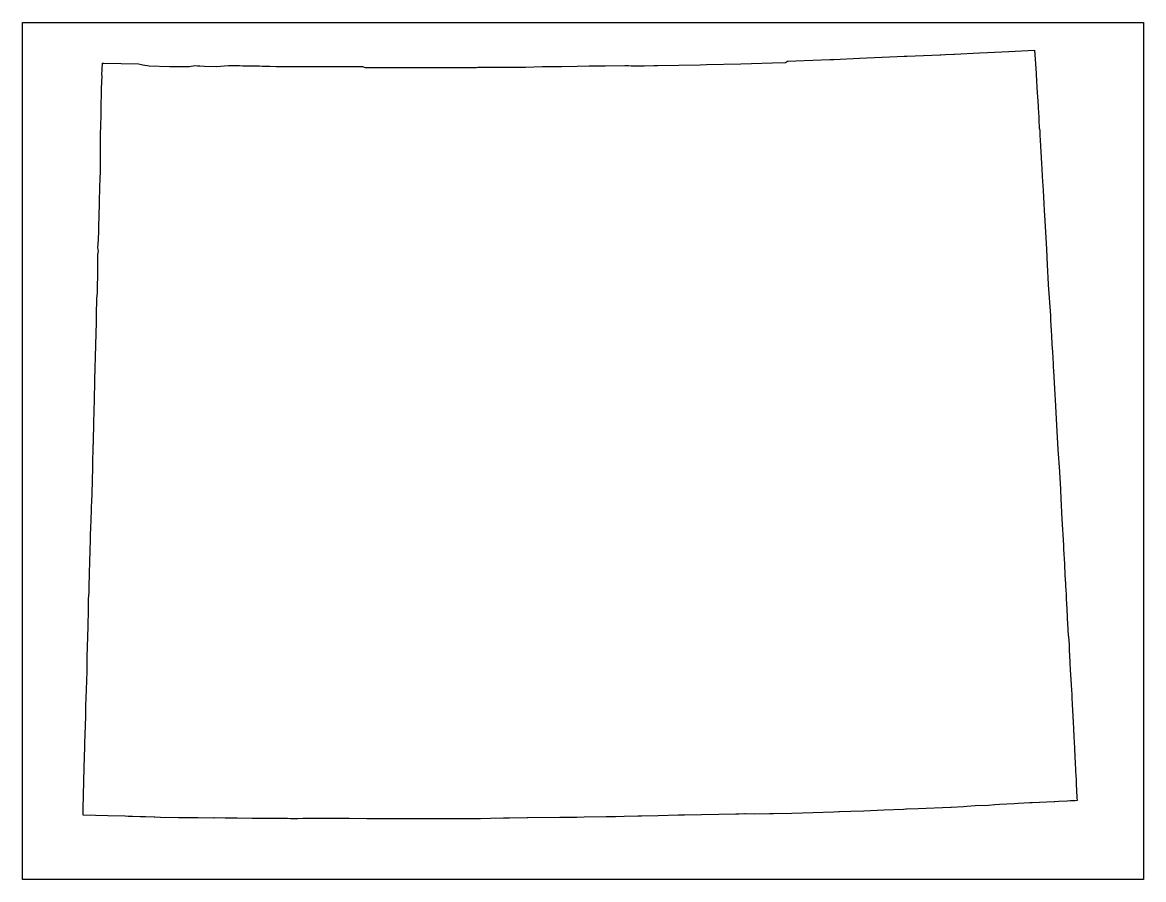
# Model space of a CAD drawing. Extents: x 0.1 to 10.9, y 0.1 to 8.4.
import ezdxf

# ---------------------------------------------------------------- set-up
doc = ezdxf.new("R2010")
doc.units = 0
doc.header["$MEASUREMENT"] = 0
doc.layers.add('STATE', color=7, linetype='CONTINUOUS')

# ---------------------------------------------------------------- blocks, each defined once
blk = doc.blocks.new('BLOCK_2')
at = {"layer": 'STATE'}
blk.add_lwpolyline([(0.093, 0.099), (0.093, 8.373), (10.92, 8.373), (10.92, 0.099), (0.093, 0.099)], dxfattribs=at)
at = {"layer": 'STATE', "color": 2}
blk.add_lwpolyline([(0.85, 7.373), (0.853, 7.48), (0.853, 7.523), (0.857, 7.737), (0.863, 7.857), (0.86, 7.863), (0.867, 7.98), (0.88, 7.98), (1.213, 7.973), (1.243, 7.967), (1.257, 7.963), (1.317, 7.953), (1.513, 7.947), (1.52, 7.947), (1.597, 7.947), (1.707, 7.947), (1.757, 7.957), (1.783, 7.953), (1.807, 7.953), (1.853, 7.95), (1.967, 7.947), (2.083, 7.957), (2.19, 7.957), (2.223, 7.953), (2.23, 7.953), (2.383, 7.953), (2.41, 7.95), (2.483, 7.95), (2.543, 7.947), (2.657, 7.947), (2.77, 7.947), (2.993, 7.947), (3.013, 7.947), (3.02, 7.947), (3.027, 7.947), (3.077, 7.947), (3.163, 7.947), (3.17, 7.947), (3.377, 7.947), (3.403, 7.937), (3.407, 7.937), (3.43, 7.937), (3.437, 7.937), (3.573, 7.937), (3.69, 7.937), (3.917, 7.937), (3.94, 7.937), (3.997, 7.937), (4.053, 7.937), (4.07, 7.937), (4.153, 7.937), (4.447, 7.937), (4.477, 7.937), (4.49, 7.94), (4.5, 7.94), (4.513, 7.94), (4.517, 7.94), (4.603, 7.94), (4.797, 7.943), (4.8, 7.943), (4.91, 7.943), (4.95, 7.943), (5.117, 7.947), (5.3, 7.947), (5.45, 7.95), (5.567, 7.953), (5.63, 7.953), (5.663, 7.953), (5.673, 7.953), (5.7, 7.953), (5.72, 7.953), (5.91, 7.957), (5.92, 7.957), (5.947, 7.957), (5.973, 7.953), (5.987, 7.953), (6.017, 7.953), (6.077, 7.953), (6.097, 7.953), (6.19, 7.957), (6.21, 7.957), (6.22, 7.957), (6.227, 7.957), (6.637, 7.963), (6.7, 7.967), (7.03, 7.973), (7.133, 7.977), (7.337, 7.983), (7.463, 7.987), (7.48, 8), (7.487, 8), (7.563, 8.003), (7.89, 8.017), (7.93, 8.017), (8.177, 8.027), (8.393, 8.037), (8.54, 8.043), (8.607, 8.047), (8.623, 8.047), (8.63, 8.047), (8.633, 8.047), (8.957, 8.06), (8.963, 8.06), (9.007, 8.063), (9.087, 8.067), (9.093, 8.067), (9.337, 8.08), (9.413, 8.083), (9.62, 8.093), (9.867, 8.107), (9.883, 7.883), (9.883, 7.87), (9.893, 7.69), (9.897, 7.657), (9.9, 7.61), (9.903, 7.567), (9.903, 7.557), (9.903, 7.55), (9.907, 7.46), (9.91, 7.43), (9.913, 7.353), (9.917, 7.333), (9.917, 7.283), (9.92, 7.236), (9.933, 7.013), (9.937, 6.96), (9.94, 6.89), (9.94, 6.886), (9.95, 6.75), (9.957, 6.626), (9.96, 6.553), (9.963, 6.513), (9.973, 6.35), (9.983, 6.186), (9.983, 6.183), (9.99, 6.033), (10, 5.846), (10, 5.84), (10.02, 5.543), (10.02, 5.536), (10.02, 5.496), (10.027, 5.396), (10.03, 5.35), (10.033, 5.263), (10.04, 5.193), (10.047, 5.076), (10.047, 5.036), (10.05, 5.023), (10.05, 5.009), (10.063, 4.783), (10.067, 4.729), (10.08, 4.486), (10.093, 4.249), (10.107, 4.039), (10.107, 4.033), (10.117, 3.869), (10.117, 3.849), (10.117, 3.823), (10.12, 3.816), (10.12, 3.779), (10.13, 3.579), (10.147, 3.326), (10.147, 3.289), (10.157, 3.146), (10.157, 3.139), (10.157, 3.126), (10.163, 2.979), (10.167, 2.972), (10.167, 2.919), (10.17, 2.912), (10.17, 2.899), (10.173, 2.846), (10.173, 2.832), (10.173, 2.809), (10.18, 2.712), (10.18, 2.702), (10.18, 2.676), (10.183, 2.669), (10.183, 2.662), (10.183, 2.659), (10.183, 2.652), (10.183, 2.649), (10.183, 2.629), (10.183, 2.622), (10.19, 2.516), (10.19, 2.502), (10.193, 2.462), (10.197, 2.412), (10.2, 2.359), (10.2, 2.332), (10.2, 2.326), (10.2, 2.316), (10.207, 2.199), (10.207, 2.189), (10.21, 2.122), (10.217, 2.029), (10.217, 2.016), (10.22, 1.989), (10.22, 1.972), (10.223, 1.932), (10.227, 1.882), (10.227, 1.859), (10.227, 1.839), (10.227, 1.836), (10.23, 1.806), (10.23, 1.792), (10.24, 1.616), (10.24, 1.599), (10.243, 1.572), (10.247, 1.459), (10.25, 1.442), (10.25, 1.439), (10.25, 1.432), (10.253, 1.362), (10.253, 1.359), (10.26, 1.219), (10.26, 1.212), (10.263, 1.169), (10.263, 1.166), (10.263, 1.142), (10.27, 1.066), (10.27, 1.049), (10.27, 1.022), (10.277, 0.892), (10.277, 0.889), (10.28, 0.862), (10.26, 0.859), (10.233, 0.859), (10.21, 0.859), (10.183, 0.855), (10.103, 0.852), (10.063, 0.849), (10.06, 0.849), (10.057, 0.849), (9.843, 0.839), (9.823, 0.839), (9.71, 0.832), (9.67, 0.829), (9.53, 0.822), (9.483, 0.819), (9.423, 0.815), (9.293, 0.809), (9.213, 0.805), (9.18, 0.802), (9.063, 0.795), (9.057, 0.795), (8.743, 0.782), (8.63, 0.779), (8.627, 0.779), (8.6, 0.775), (8.413, 0.769), (8.22, 0.759), (8.093, 0.755), (7.983, 0.752), (7.977, 0.752), (7.93, 0.749), (7.523, 0.735), (7.347, 0.732), (7.34, 0.732), (7.307, 0.732), (7.167, 0.729), (7.077, 0.732), (7.07, 0.732), (7.013, 0.729), (7.007, 0.729), (7.003, 0.729), (6.983, 0.729), (6.487, 0.719), (6.43, 0.719), (6.233, 0.715), (6.073, 0.712), (6.037, 0.712), (5.903, 0.709), (5.82, 0.705), (5.817, 0.705), (5.813, 0.705), (5.797, 0.705), (5.73, 0.705), (5.517, 0.702), (5.447, 0.699), (5.417, 0.699), (5.377, 0.699), (5.283, 0.699), (4.973, 0.695), (4.967, 0.695), (4.797, 0.692), (4.74, 0.692), (4.613, 0.689), (4.517, 0.685), (4.467, 0.685), (4.45, 0.685), (4.173, 0.685), (4.137, 0.685), (3.993, 0.685), (3.78, 0.685), (3.647, 0.685), (3.42, 0.685), (3.25, 0.689), (3.17, 0.689), (3.143, 0.689), (2.8, 0.689), (2.753, 0.685), (2.743, 0.685), (2.717, 0.685), (2.683, 0.685), (2.653, 0.689), (2.56, 0.689), (2.513, 0.689), (2.51, 0.689), (2.507, 0.689), (2.487, 0.689), (2.333, 0.689), (2.317, 0.689), (2.313, 0.689), (2.167, 0.692), (2.15, 0.692), (2.117, 0.692), (2.113, 0.692), (2.107, 0.692), (2.05, 0.692), (1.95, 0.695), (1.943, 0.692), (1.79, 0.695), (1.77, 0.695), (1.73, 0.695), (1.6, 0.695), (1.427, 0.699), (1.373, 0.702), (1.367, 0.702), (1.283, 0.705), (1.23, 0.705), (1.157, 0.709), (1.133, 0.709), (1.12, 0.709), (1.113, 0.709), (1.087, 0.712), (0.917, 0.715), (0.68, 0.722), (0.68, 0.782), (0.69, 1.176), (0.69, 1.182), (0.697, 1.379), (0.697, 1.412), (0.707, 1.672), (0.707, 1.716), (0.707, 1.729), (0.707, 1.736), (0.707, 1.752), (0.707, 1.776), (0.713, 1.929), (0.717, 2.112), (0.717, 2.119), (0.717, 2.136), (0.717, 2.139), (0.72, 2.249), (0.727, 2.542), (0.73, 2.702), (0.733, 2.759), (0.733, 2.796), (0.733, 2.809), (0.737, 2.869), (0.737, 2.892), (0.737, 2.926), (0.74, 3.049), (0.743, 3.172), (0.747, 3.266), (0.75, 3.389), (0.75, 3.446), (0.75, 3.453), (0.753, 3.469), (0.757, 3.596), (0.76, 3.643), (0.76, 3.716), (0.763, 3.729), (0.767, 3.843), (0.767, 3.849), (0.77, 3.929), (0.773, 4.096), (0.773, 4.126), (0.777, 4.266), (0.777, 4.286), (0.777, 4.296), (0.78, 4.306), (0.78, 4.319), (0.78, 4.386), (0.78, 4.389), (0.78, 4.393), (0.78, 4.396), (0.78, 4.399), (0.78, 4.406), (0.783, 4.426), (0.783, 4.433), (0.783, 4.436), (0.783, 4.449), (0.783, 4.459), (0.783, 4.473), (0.783, 4.476), (0.783, 4.483), (0.783, 4.516), (0.787, 4.613), (0.787, 4.666), (0.787, 4.673), (0.79, 4.686), (0.79, 4.696), (0.79, 4.706), (0.79, 4.716), (0.793, 4.923), (0.803, 5.259), (0.81, 5.48), (0.81, 5.513), (0.81, 5.516), (0.81, 5.546), (0.81, 5.583), (0.81, 5.586), (0.81, 5.59), (0.81, 5.593), (0.81, 5.596), (0.81, 5.6), (0.813, 5.66), (0.813, 5.666), (0.813, 5.67), (0.813, 5.713), (0.817, 5.76), (0.817, 5.773), (0.817, 5.83), (0.817, 5.84), (0.82, 5.913), (0.823, 6), (0.823, 6.12), (0.823, 6.133), (0.827, 6.163), (0.823, 6.2), (0.827, 6.273), (0.827, 6.276), (0.827, 6.28), (0.83, 6.356), (0.83, 6.373), (0.83, 6.383), (0.83, 6.39), (0.83, 6.403), (0.837, 6.62), (0.84, 6.806), (0.843, 6.843), (0.847, 6.956), (0.847, 6.96), (0.847, 7.023), (0.847, 7.286), (0.847, 7.296), (0.85, 7.373)], dxfattribs=at)

msp = doc.modelspace()

# ---------------------------------------------------------------- block references
at = {"layer": 'STATE'}
msp.add_blockref('BLOCK_2', (0, 0), dxfattribs=at)

doc.saveas('drawing.dxf')
